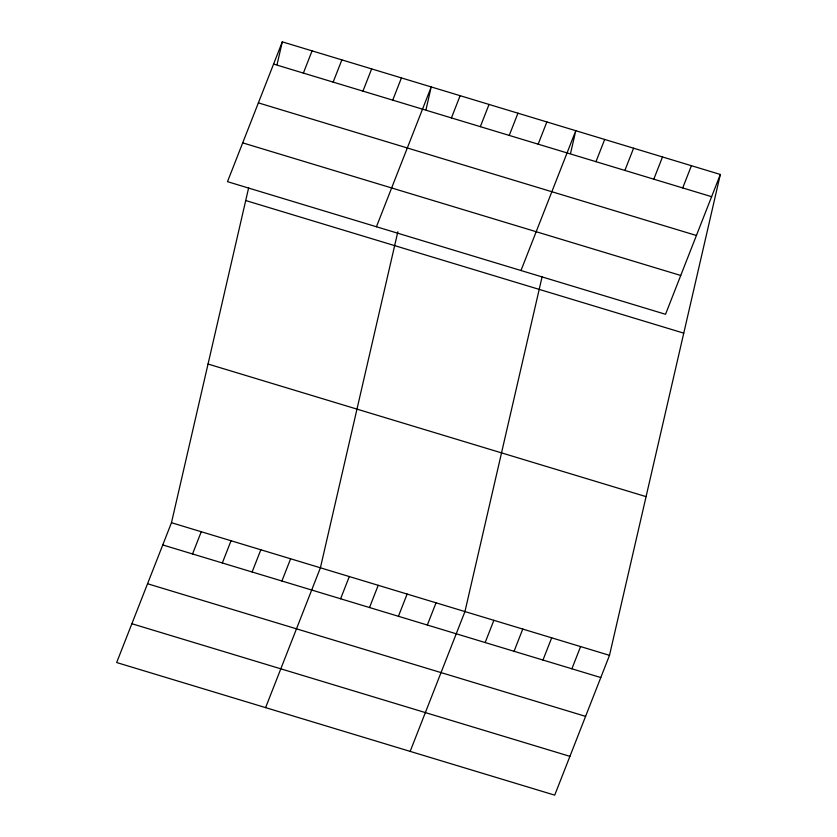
<?xml version="1.0" encoding="UTF-8"?>
<svg xmlns="http://www.w3.org/2000/svg" width="837" height="837" viewBox="0 0 837 837"><rect width="100%" height="100%" fill="white"/><g stroke="black" fill="none" stroke-linecap="round" stroke-linejoin="round"><path stroke-width="1.26" d="M720.333 174.462L665.53 314.283L227.497 181.671L282.289 41.85L720.333 174.462L609.503 655.329L554.711 795.15L116.667 662.538L171.47 522.717L248.62 187.938M277.068 64.522L282.289 41.85M397.847 231.765L320.404 567.8L265.601 707.631M426.002 109.605L431.222 86.933L376.43 226.764M542.104 276.785L464.953 611.565L410.161 751.385M570.552 153.37L575.772 130.698L520.98 270.518M303.371 73.091L312.075 50.869M333.157 82.11L341.862 59.887M362.944 91.128L371.649 68.906M192.541 553.958L201.257 531.736M392.731 100.147L401.436 77.914M222.328 562.977L231.043 540.754M252.115 571.995L260.83 549.773M451.425 117.912L460.13 95.69M281.902 581.014L290.617 558.792M480.333 126.669L489.049 104.437M509.241 135.416L517.957 113.194M340.607 598.779L349.311 576.557M538.16 144.173L546.864 121.94M369.515 607.536L378.219 585.304M398.422 616.283L407.127 594.061M595.975 161.677L604.691 139.444M427.33 625.04L436.046 602.807M624.883 170.424L633.599 148.201M653.802 179.181L662.506 156.958M485.157 642.544L493.861 620.322M682.71 187.927L691.414 165.705M514.064 651.291L522.769 629.068M542.972 660.048L551.688 637.825M571.891 668.794L580.596 646.572M273.584 64.072L711.617 196.685M258.371 102.878L696.415 235.49M242.699 142.865L680.743 275.478M245.722 200.535L683.756 333.147M208.036 364.032L646.08 496.634M171.47 522.717L609.503 655.329M162.755 544.939L600.799 677.551M147.553 583.745L585.586 716.357M131.88 623.732L569.913 756.345"/></g></svg>
